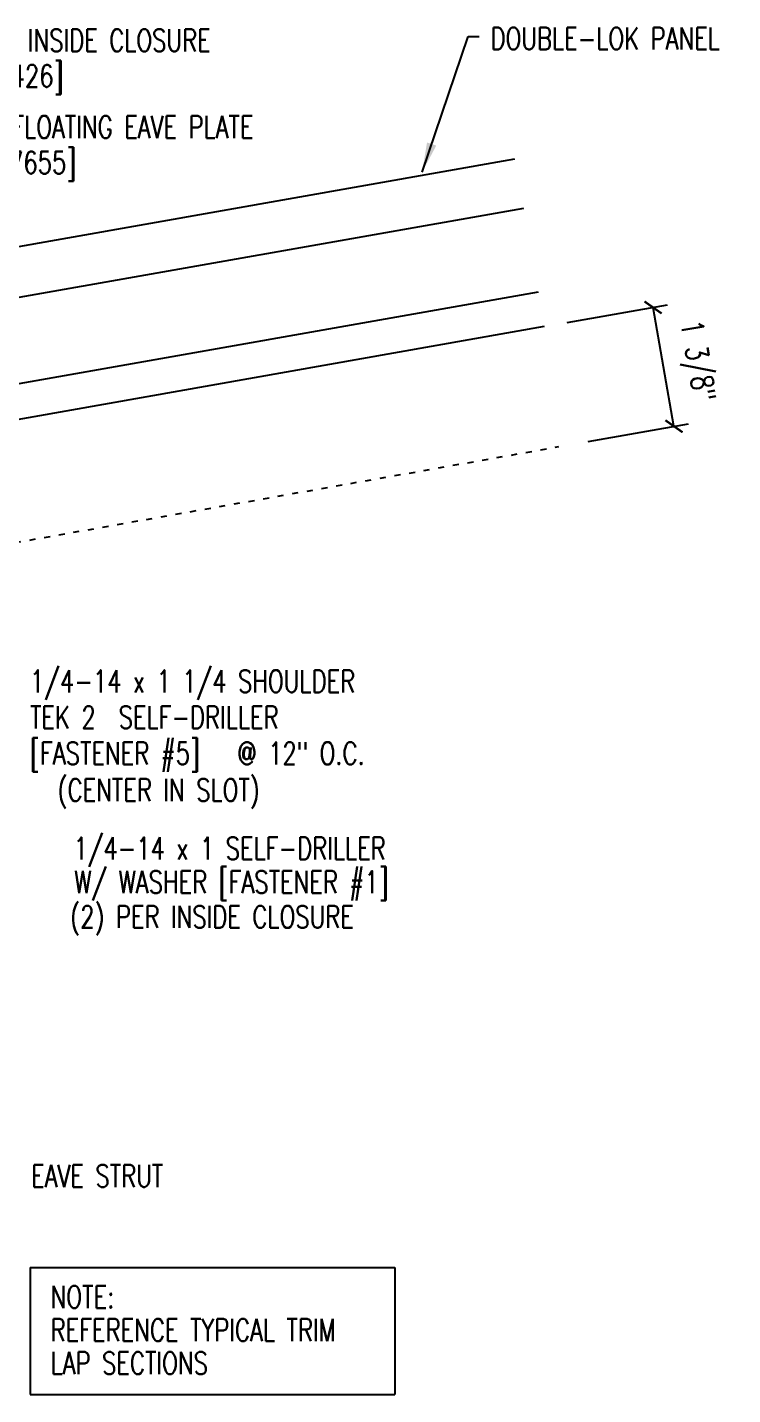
# Model space of a CAD drawing. Header units: inches. Extents: x 9.3 to 41.7, y 2.8 to 48.4.
# Drawn here: x 29.78 to 41.67, y 8.13 to 31.18 of the extents above; entities that cross this region are included whole.
import ezdxf
from ezdxf.enums import TextEntityAlignment as Align

# ---------------------------------------------------------------- set-up
doc = ezdxf.new("R2010")
doc.units = ezdxf.units.IN
doc.header["$MEASUREMENT"] = 0
doc.linetypes.add('ACAD_ISO07W100', pattern=[3, 0, -3])
for name, color, linetype in [('DIM', 7, 'Continuous'), ('PANEL', 11, 'Continuous'), ('TEXT', 2, 'Continuous')]:
    doc.layers.add(name, color=color, linetype=linetype)
doc.styles.add('TEXT1', font='ROMANS.shx', dxfattribs={"width": 0.75, "height": 0.375})
doc.dimstyles.new('DETAIL', dxfattribs={"dimscale": 4, "dimtxt": 0.09375, "dimasz": 0.0625, "dimexe": 0.0625, "dimexo": 0.125, "dimgap": 0.0625, "dimtad": 1, "dimdec": 4, "dimzin": 3, "dimdsep": 46, "dimlunit": 4, "dimtxsty": 'TEXT1', "dimblk": 'ARCHTICK', "dimcen": 0.0625, "dimclrd": 7, "dimclre": 7, "dimclrt": 2, "dimadec": 0, "dimazin": 0, "dimtfac": 0.59375, "dimtdec": 4, "dimtmove": 0, "dimatfit": 3, "dimfxl": 0, "dimfrac": 2, "dimtolj": 1, "dimtzin": 3, "dimarcsym": 0})
doc.dimstyles.new('DETAIL$7', dxfattribs={"dimscale": 4, "dimtxt": 0.09375, "dimasz": 0.125, "dimexe": 0.0625, "dimexo": 0.125, "dimgap": 0.0625, "dimtad": 1, "dimdec": 4, "dimzin": 3, "dimdsep": 46, "dimlunit": 4, "dimtxsty": 'TEXT1', "dimblk": 'ARCHTICK', "dimcen": 0.0625, "dimclrd": 7, "dimclre": 7, "dimclrt": 2, "dimadec": 0, "dimazin": 0, "dimtfac": 0.59375, "dimtdec": 4, "dimtmove": 0, "dimatfit": 3, "dimfxl": 0, "dimfrac": 2, "dimtolj": 1, "dimtzin": 3, "dimarcsym": 0})

# ---------------------------------------------------------------- blocks, each defined once
blk = doc.blocks.new('FD-F5')
at = {"layer": 'TEXT', "style": 'TEXT1', "width": 0.75}
for s, p in [('1/4-14 x 1 1/4 SHOULDER', (0.0047, -0.0408)), ('TEK 2  SELF-DRILLER', (0.0047, -0.1926)), ('[FASTENER #5]', (0.0047, -0.3444))]:
    blk.add_text(s, height=0.09375, dxfattribs=at).set_placement(p)
blk.add_attdef('(QUANTITY)', (0.8792, -0.3444), '', height=0.0938, dxfattribs=at)
at = {"layer": 'TEXT', "style": 'TEXT1', "flags": 1}
for tag, p in [('Color', (0.0529, -0.546)), ('Calc', (0.0529, -0.546)), ('OPT1', (0.0529, -0.546)), ('Opt2', (0.0529, -0.546)), ('Opt3', (0.0529, -0.546)), ('Description', (0.0529, -0.546)), ('Multiple', (0.0529, -0.546)), ('Part', (0.0529, -0.546)), ('Spare1', (0.0529, -0.7335)), ('Spare2', (0.0529, -0.7335)), ('Spare3', (0.0529, -0.7335)), ('Spare4', (0.0529, -0.7335)), ('Spare5', (0.0529, -0.7335)), ('Spare6', (0.0529, -0.7335)), ('Spare7', (0.0529, -0.7335)), ('Spare8', (0.0529, -0.7335)), ('Spare9', (0.0529, -0.7335)), ('Spare10', (0.0529, -0.7335))]:
    blk.add_attdef(tag, p, '', height=0.0938, dxfattribs=at)
blk = doc.blocks.new('_ArchTick')
at = {"color": 0, "linetype": 'ByBlock', "const_width": 0.15}
blk.add_lwpolyline([(-0.5, -0.5), (0.5, 0.5)], dxfattribs=at)
blk = doc.blocks.new('*D36')
at = {"layer": 'DEFPOINTS', "color": 0}
for p in [(40.332, 26.457), (38.39, 26.115), (38.743, 24.111)]:
    blk.add_point(p, dxfattribs=at)
at = {"layer": 'DIM', "color": 7, "lineweight": -2}
for p, q in [((38.882, 26.202), (40.578, 26.501)), ((40.685, 24.454), (40.332, 26.457)), ((39.236, 24.198), (40.932, 24.497))]:
    blk.add_line(p, q, dxfattribs=at)
at = {"layer": 'DIM', "color": 7, "lineweight": -2, "xscale": 0.25, "yscale": 0.25, "zscale": 0.25}
for p, rotation in [((40.332, 26.457), 99.99999999999959), ((40.685, 24.454), 279.9999999999996)]:
    blk.add_blockref('_ArchTick', p, dxfattribs=dict(at, rotation=rotation))
at = {"layer": 'DIM', "color": 2, "insert": (41.036, 25.549), "char_height": 0.375, "attachment_point": 5, "rotation": 280, "style": 'TEXT1'}
blk.add_mtext('\\A1;1 3/8"', dxfattribs=at)
blk = doc.blocks.new('dsc-HW-426')
at = {"layer": 'TEXT', "style": 'TEXT1', "width": 0.75}
for s, p in [('METAL INSIDE CLOSURE', (0, 0)), ('[HW-426]', (0, -0.6))]:
    blk.add_text(s, height=0.375, dxfattribs=at).set_placement(p)
at = {"layer": 'TEXT', "style": 'TEXT1', "flags": 1}
for tag, p in [('COLOR', (0, -1.2)), ('CALC', (0, -1.2)), ('OPT1', (0, -1.2)), ('OPT2', (0, -1.2)), ('OPT3', (0, -1.2)), ('GAGE', (0, -1.2)), ('SHPLN', (0, -1.2)), ('PART', (0, -1.2)), ('DESCRIPTION', (0, -1.2)), ('MULTIPLE', (0, -1.2)), ('SPARE1', (0, -1.8)), ('SPARE2', (0, -1.8)), ('SPARE3', (0, -1.8)), ('SPARE4', (0, -1.8)), ('SPARE5', (0, -1.8)), ('SPARE6', (0, -1.8)), ('SPARE7', (0, -1.8)), ('SPARE8', (0, -1.8)), ('SPARE9', (0, -1.8)), ('SPARE10', (0, -1.8))]:
    blk.add_attdef(tag, p, '', height=0.375, dxfattribs=at)
blk = doc.blocks.new('dsc-HW-7655')
at = {"layer": 'TEXT', "style": 'TEXT1', "width": 0.75}
for s, p in [('HIGH FLOATING EAVE PLATE', (0, 0)), ('[HW-7655]', (0, -0.6))]:
    blk.add_text(s, height=0.375, dxfattribs=at).set_placement(p)
at = {"layer": 'TEXT', "style": 'TEXT1', "flags": 1}
for tag, p in [('COLOR', (0, -1.2)), ('CALC', (0, -1.2)), ('OPT1', (0, -1.2)), ('OPT2', (0, -1.2)), ('OPT3', (0, -1.2)), ('GAGE', (0, -1.2)), ('SHPLN', (0, -1.2)), ('PART', (0, -1.2)), ('DESCRIPTION', (0, -1.2)), ('MULTIPLE', (0, -1.2)), ('SPARE1', (0, -1.8)), ('SPARE2', (0, -1.8)), ('SPARE3', (0, -1.8)), ('SPARE4', (0, -1.8)), ('SPARE5', (0, -1.8)), ('SPARE6', (0, -1.8)), ('SPARE7', (0, -1.8)), ('SPARE8', (0, -1.8)), ('SPARE9', (0, -1.8)), ('SPARE10', (0, -1.8))]:
    blk.add_attdef(tag, p, '', height=0.375, dxfattribs=at)
blk = doc.blocks.new('A$C30686E82')
for p, q in [((-2.715, 0.761), (3.437, 0.761)), ((-2.715, 0.761), (-2.715, -1.379)), ((3.437, 0.761), (3.437, -1.379)), ((-2.715, -1.379), (3.437, -1.379))]:
    blk.add_line(p, q)
at = {"layer": 'TEXT', "style": 'TEXT1', "width": 0.75}
for s, p in [('NOTE:', (-2.368, 0.081)), ('REFERENCE TYPICAL TRIM', (-2.368, -0.477)), ('LAP SECTIONS', (-2.368, -1.035))]:
    blk.add_text(s, height=0.375, dxfattribs=at).set_placement(p)

msp = doc.modelspace()

# ---------------------------------------------------------------- linework, layer by layer
at = {"layer": 'PANEL'}
for p, q in [((17.67917, 25.37737), (37.99826, 28.96017)), ((38.14516, 28.12702), (17.82607, 24.54422)), ((38.39418, 26.71481), (23.37805, 24.06706)), ((38.49663, 26.13377), (23.38867, 23.46983))]:
    msp.add_line(p, q, dxfattribs=at)
at = {"layer": 'TEXT', "linetype": 'ACAD_ISO07W100', "ltscale": 0.05}
msp.add_line((28.83298, 22.36376), (38.74334, 24.11123), dxfattribs=at)

# ---------------------------------------------------------------- block references
for name, p in [('dsc-HW-426', (28.46033, 30.77236)), ('dsc-HW-7655', (28.435, 29.3118)), ('A$C30686E82', (32.54015, 9.51185))]:
    msp.add_blockref(name, p)
at = {"layer": 'TEXT', "xscale": 4, "yscale": 4, "zscale": 4}
msp.add_blockref('FD-F5', (29.80471, 20.13286), dxfattribs=at).add_auto_attribs({'(QUANTITY)': '@ 12" O.C.'})

# ---------------------------------------------------------------- texts
at = {"layer": 'TEXT', "style": 'TEXT1', "width": 0.75}
for s, p in [('DOUBLE-LOK PANEL', (37.59099, 30.8031)), ('EAVE STRUT', (29.8429, 11.63198))]:
    msp.add_text(s, height=0.375, dxfattribs=at).set_placement(p)
for s, p in [('(CENTER IN SLOT)', (33.69966, 18.13632)), ('1/4-14 x 1 SELF-DRILLER', (35.82409, 17.15354)), ('W/ WASHER [FASTENER #1]', (35.87414, 16.58523)), ('(2) PER INSIDE CLOSURE', (35.28697, 15.99918))]:
    msp.add_text(s, height=0.375, dxfattribs=at).set_placement(p, align=Align.RIGHT)

# ---------------------------------------------------------------- dimensions: what is measured, and where the dimension line sits
at = {"layer": 'DIM'}
dim = msp.add_aligned_dim(p1=(38.74334, 24.11123), p2=(38.39003, 26.11497), distance=-1.97208, text='1 3/8"', dimstyle='DETAIL', dxfattribs=at)
dim.commit()
dim.dimension.update_dxf_attribs({"geometry": '*D36', "text_midpoint": (41.03638, 25.54858)})

# ---------------------------------------------------------------- leaders
at = {"layer": 'TEXT'}
msp.add_leader([(36.43721, 28.73795), (37.21177, 31.02214), (37.40162, 31.02214)], dimstyle='DETAIL$7', dxfattribs=at)

doc.saveas('drawing.dxf')
